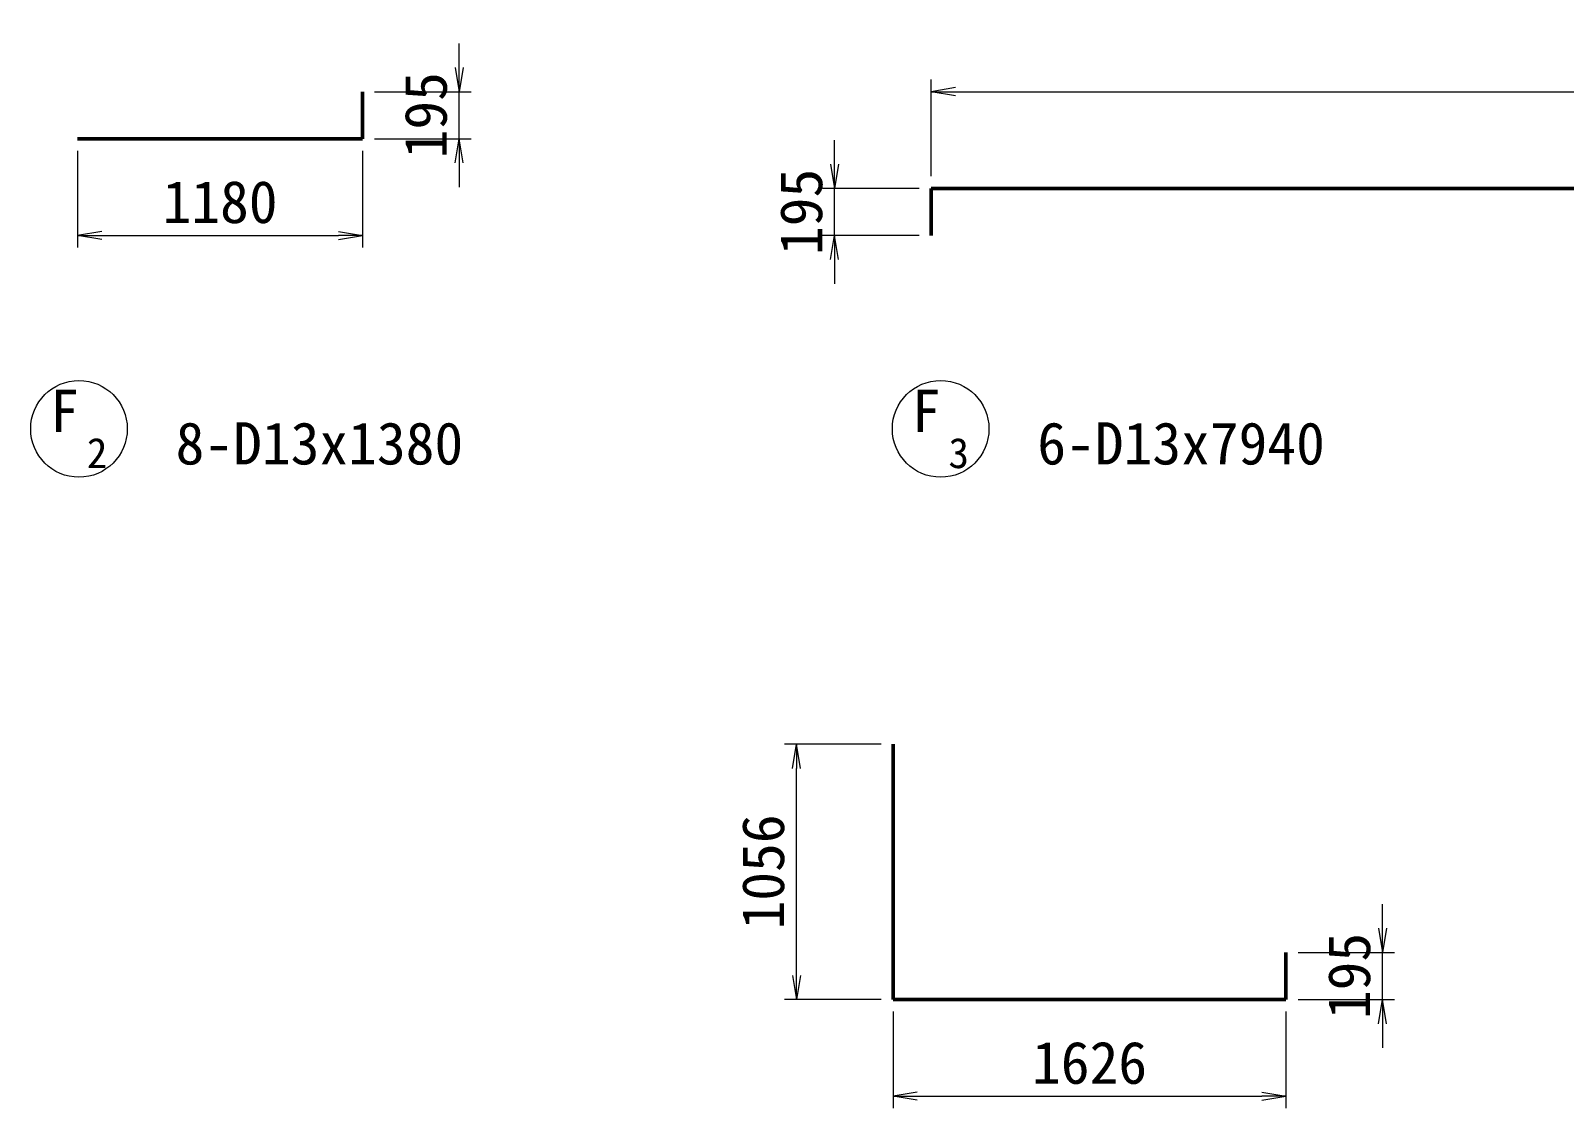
# Model space of a CAD drawing. Header units: millimetres. Extents: x 169470 to 758170, y -17820 to 11880.
# Drawn here: x 443101 to 449449, y -7201 to -2742 of the extents above; entities that cross this region are included whole.
import ezdxf
from ezdxf.enums import TextEntityAlignment as Align

# ---------------------------------------------------------------- set-up
doc = ezdxf.new("R2010")
doc.units = ezdxf.units.MM
doc.header["$LTSCALE"] = 50
doc.header["$PDSIZE"] = 300
doc.layers.get('Defpoints').update_dxf_attribs({"color": 151})
for name, color, linetype, lineweight in [('D-STR-DIM', 7, 'Continuous', 13), ('D-STR-HTXT', 7, 'Continuous', 13), ('D-STR-STR1', 2, 'Continuous', 50), ('D-STR-TXT', 7, 'Continuous', 13)]:
    doc.layers.add(name, color=color, linetype=linetype, lineweight=lineweight)
doc.styles.add('YOKO_GOTHIC', font='MS Gothic.ttf')
doc.dimstyles.new('S50', dxfattribs={"dimscale": 50, "dimtxt": 3.5, "dimasz": 2, "dimexe": 1, "dimexo": 1, "dimgap": 1, "dimtad": 1, "dimdec": 0, "dimzin": 1, "dimdsep": 46, "dimtxsty": 'YOKO_GOTHIC', "dimblk": 'OPEN', "dimcen": 0, "dimclrd": 256, "dimclre": 256, "dimclrt": 256, "dimaunit": 1, "dimadec": 3, "dimazin": 0, "dimtfac": 1, "dimtdec": 0, "dimtix": 1, "dimtmove": 2, "dimatfit": 3, "dimldrblk": 'OPEN', "dimfxl": 1, "dimlwd": -1, "dimlwe": -1, "dimarcsym": 2})

# ---------------------------------------------------------------- blocks, each defined once
blk = doc.blocks.new('_Open')
at = {"color": 0, "linetype": 'ByBlock', "lineweight": -2}
for p, q in [((-1, 0.167), (0, 0)), ((-1, -0.167), (0, 0)), ((0, 0), (-1, 0))]:
    blk.add_line(p, q, dxfattribs=at)
blk = doc.blocks.new('*D3177')
at = {"layer": 'D-STR-DIM', "transparency": 16777216}
for p, q in [((443294.7, -3239.3), (443294.7, -3639.3)), ((444474.7, -3239.3), (444474.7, -3639.3)), ((443394.7, -3589.3), (444374.7, -3589.3))]:
    blk.add_line(p, q, dxfattribs=at)
at = {"layer": 'Defpoints', "color": 0, "transparency": 16777216}
for p in [(443294.7, -3189.3), (444474.7, -3189.3), (444474.7, -3589.3)]:
    blk.add_point(p, dxfattribs=at)
at = {"layer": 'D-STR-DIM', "transparency": 16777216, "xscale": 100, "yscale": 100, "zscale": 100, "rotation": 180}
blk.add_blockref('_Open', (443294.7, -3589.3), dxfattribs=at)
at = {"layer": 'D-STR-DIM', "transparency": 16777216, "xscale": 100, "yscale": 100, "zscale": 100}
blk.add_blockref('_Open', (444474.7, -3589.3), dxfattribs=at)
at = {"layer": 'D-STR-DIM', "transparency": 16777216, "insert": (443884.7, -3451.8), "char_height": 175, "attachment_point": 5, "style": 'YOKO_GOTHIC'}
blk.add_mtext('1180', dxfattribs=at)
blk = doc.blocks.new('*D3181')
at = {"layer": 'D-STR-DIM', "transparency": 16777216}
for p, q in [((446828.7, -3344.3), (446828.7, -2944.3)), ((453514.7, -3344.3), (453514.7, -2944.3)), ((446928.7, -2994.3), (453414.7, -2994.3))]:
    blk.add_line(p, q, dxfattribs=at)
at = {"layer": 'Defpoints', "color": 0, "transparency": 16777216}
for p in [(453514.7, -2994.3), (446828.7, -3394.3), (453514.7, -3394.3)]:
    blk.add_point(p, dxfattribs=at)
at = {"layer": 'D-STR-DIM', "transparency": 16777216, "xscale": 100, "yscale": 100, "zscale": 100, "rotation": 180}
blk.add_blockref('_Open', (446828.7, -2994.3), dxfattribs=at)
at = {"layer": 'D-STR-DIM', "transparency": 16777216, "xscale": 100, "yscale": 100, "zscale": 100}
blk.add_blockref('_Open', (453514.7, -2994.3), dxfattribs=at)
at = {"layer": 'D-STR-DIM', "transparency": 16777216, "insert": (450171.7, -2856.8), "char_height": 175, "attachment_point": 5, "style": 'YOKO_GOTHIC'}
blk.add_mtext('6686', dxfattribs=at)
blk = doc.blocks.new('*D3185')
at = {"layer": 'D-STR-DIM', "transparency": 16777216}
for p, q in [((446671.1, -6800.6), (446671.1, -7200.6)), ((448297.1, -6800.6), (448297.1, -7200.6)), ((446771.1, -7150.6), (448197.1, -7150.6))]:
    blk.add_line(p, q, dxfattribs=at)
at = {"layer": 'Defpoints', "color": 0, "transparency": 16777216}
for p in [(446671.1, -6750.6), (448297.1, -6750.6), (448297.1, -7150.6)]:
    blk.add_point(p, dxfattribs=at)
at = {"layer": 'D-STR-DIM', "transparency": 16777216, "xscale": 100, "yscale": 100, "zscale": 100, "rotation": 180}
blk.add_blockref('_Open', (446671.1, -7150.6), dxfattribs=at)
at = {"layer": 'D-STR-DIM', "transparency": 16777216, "xscale": 100, "yscale": 100, "zscale": 100}
blk.add_blockref('_Open', (448297.1, -7150.6), dxfattribs=at)
at = {"layer": 'D-STR-DIM', "transparency": 16777216, "insert": (447484.1, -7013.1), "char_height": 175, "attachment_point": 5, "style": 'YOKO_GOTHIC'}
blk.add_mtext('1626', dxfattribs=at)
blk = doc.blocks.new('*D3190')
at = {"layer": 'D-STR-DIM', "transparency": 16777216}
for p, q in [((444874.7, -2894.3), (444874.7, -2794.3)), ((444524.7, -2994.3), (444924.7, -2994.3)), ((444874.7, -3189.3), (444874.7, -2994.3)), ((444524.7, -3189.3), (444924.7, -3189.3)), ((444874.7, -3289.3), (444874.7, -3389.3))]:
    blk.add_line(p, q, dxfattribs=at)
at = {"layer": 'Defpoints', "color": 0, "transparency": 16777216}
for p in [(444474.7, -2994.3), (444874.7, -2994.3), (444474.7, -3189.3)]:
    blk.add_point(p, dxfattribs=at)
at = {"layer": 'D-STR-DIM', "transparency": 16777216, "xscale": 100, "yscale": 100, "zscale": 100}
for p, rotation in [((444874.7, -2994.3), 270), ((444874.7, -3189.3), 90)]:
    blk.add_blockref('_Open', p, dxfattribs=dict(at, rotation=rotation))
at = {"layer": 'D-STR-DIM', "transparency": 16777216, "insert": (444737.2, -3091.8), "char_height": 175, "attachment_point": 5, "rotation": 90, "style": 'YOKO_GOTHIC'}
blk.add_mtext('195', dxfattribs=at)
blk = doc.blocks.new('*D3193')
at = {"layer": 'D-STR-DIM', "transparency": 16777216}
for p, q in [((446428.7, -3294.3), (446428.7, -3194.3)), ((446778.7, -3394.3), (446378.7, -3394.3)), ((446428.7, -3589.3), (446428.7, -3394.3)), ((446778.7, -3589.3), (446378.7, -3589.3)), ((446428.7, -3689.3), (446428.7, -3789.3))]:
    blk.add_line(p, q, dxfattribs=at)
at = {"layer": 'Defpoints', "color": 0, "transparency": 16777216}
for p in [(446428.7, -3394.3), (446828.7, -3394.3), (446828.7, -3589.3)]:
    blk.add_point(p, dxfattribs=at)
at = {"layer": 'D-STR-DIM', "transparency": 16777216, "xscale": 100, "yscale": 100, "zscale": 100}
for p, rotation in [((446428.7, -3394.3), 270), ((446428.7, -3589.3), 90)]:
    blk.add_blockref('_Open', p, dxfattribs=dict(at, rotation=rotation))
at = {"layer": 'D-STR-DIM', "transparency": 16777216, "insert": (446291.2, -3491.8), "char_height": 175, "attachment_point": 5, "rotation": 90, "style": 'YOKO_GOTHIC'}
blk.add_mtext('195', dxfattribs=at)
blk = doc.blocks.new('*D3197')
at = {"layer": 'D-STR-DIM', "transparency": 16777216}
for p, q in [((446621.1, -5694.6), (446221.1, -5694.6)), ((446271.1, -6650.6), (446271.1, -5794.6)), ((446621.1, -6750.6), (446221.1, -6750.6))]:
    blk.add_line(p, q, dxfattribs=at)
at = {"layer": 'Defpoints', "color": 0, "transparency": 16777216}
for p in [(446271.1, -5694.6), (446671.1, -5694.6), (446671.1, -6750.6)]:
    blk.add_point(p, dxfattribs=at)
at = {"layer": 'D-STR-DIM', "transparency": 16777216, "xscale": 100, "yscale": 100, "zscale": 100}
for p, rotation in [((446271.1, -5694.6), 90), ((446271.1, -6750.6), 270)]:
    blk.add_blockref('_Open', p, dxfattribs=dict(at, rotation=rotation))
at = {"layer": 'D-STR-DIM', "transparency": 16777216, "insert": (446133.6, -6222.6), "char_height": 175, "attachment_point": 5, "rotation": 90, "style": 'YOKO_GOTHIC'}
blk.add_mtext('1056', dxfattribs=at)
blk = doc.blocks.new('*D3207')
at = {"layer": 'D-STR-DIM', "transparency": 16777216}
for p, q in [((448697.1, -6455.6), (448697.1, -6355.6)), ((448347.1, -6555.6), (448747.1, -6555.6)), ((448697.1, -6750.6), (448697.1, -6555.6)), ((448347.1, -6750.6), (448747.1, -6750.6)), ((448697.1, -6850.6), (448697.1, -6950.6))]:
    blk.add_line(p, q, dxfattribs=at)
at = {"layer": 'Defpoints', "color": 0, "transparency": 16777216}
for p in [(448297.1, -6555.6), (448697.1, -6555.6), (448297.1, -6750.6)]:
    blk.add_point(p, dxfattribs=at)
at = {"layer": 'D-STR-DIM', "transparency": 16777216, "xscale": 100, "yscale": 100, "zscale": 100}
for p, rotation in [((448697.1, -6555.6), 270), ((448697.1, -6750.6), 90)]:
    blk.add_blockref('_Open', p, dxfattribs=dict(at, rotation=rotation))
at = {"layer": 'D-STR-DIM', "transparency": 16777216, "insert": (448559.6, -6653.1), "char_height": 175, "attachment_point": 5, "rotation": 90, "style": 'YOKO_GOTHIC'}
blk.add_mtext('195', dxfattribs=at)

msp = doc.modelspace()

# ---------------------------------------------------------------- linework, layer by layer
at = {"layer": 'D-STR-HTXT'}
for centre in [(443300.69, -4389.3), (446867.72, -4389.3)]:
    msp.add_circle(centre, 200, dxfattribs=at)
at = {"layer": 'D-STR-STR1'}
for p, q in [((444474.65, -3189.3), (444474.65, -2994.3)), ((443294.65, -3189.3), (444474.65, -3189.3)), ((446828.67, -3589.3), (446828.67, -3394.3)), ((446828.67, -3394.3), (453514.67, -3394.3)), ((446671.09, -6750.56), (446671.09, -5694.56)), ((448297.09, -6750.56), (448297.09, -6555.56)), ((446671.09, -6750.56), (448297.09, -6750.56))]:
    msp.add_line(p, q, dxfattribs=at)

# ---------------------------------------------------------------- texts
at = {"layer": 'D-STR-TXT', "style": 'YOKO_GOTHIC'}
for s, height, p in [('F ', 175, (443300.69, -4314.3)), ('F ', 175, (446867.72, -4314.3)), ('2', 125, (443375.69, -4489.3)), ('3', 125, (446942.72, -4489.3))]:
    msp.add_text(s, height=height, dxfattribs=at).set_placement(p, align=Align.MIDDLE_CENTER)
for s, p in [('8-D13x1380', (443700.69, -4589.3)), ('6-D13x7940', (447267.72, -4589.3))]:
    msp.add_text(s, height=175, dxfattribs=at).set_placement(p, align=Align.BOTTOM_LEFT)

# ---------------------------------------------------------------- dimensions: what is measured, and where the dimension line sits
at = {"layer": 'D-STR-DIM'}
for base, p1, p2, picture, middle in [((453514.67, -2994.3), (446828.67, -3394.3), (453514.67, -3394.3), '*D3181', (450171.67, -2856.8)), ((444474.65, -3589.3), (443294.65, -3189.3), (444474.65, -3189.3), '*D3177', (443884.65, -3451.8)), ((448297.09, -7150.56), (446671.09, -6750.56), (448297.09, -6750.56), '*D3185', (447484.09, -7013.06))]:
    dim = msp.add_linear_dim(base=base, p1=p1, p2=p2, dimstyle='S50', dxfattribs=at)
    dim.commit()
    dim.dimension.update_dxf_attribs({"geometry": picture, "text_midpoint": middle})
for base, p1, p2, picture, middle in [((444874.65, -2994.3), (444474.65, -3189.3), (444474.65, -2994.3), '*D3190', (444737.15, -3091.8)), ((446428.67, -3394.3), (446828.67, -3589.3), (446828.67, -3394.3), '*D3193', (446291.17, -3491.8)), ((446271.09, -5694.56), (446671.09, -6750.56), (446671.09, -5694.56), '*D3197', (446133.59, -6222.56)), ((448697.09, -6555.56), (448297.09, -6750.56), (448297.09, -6555.56), '*D3207', (448559.59, -6653.06))]:
    dim = msp.add_linear_dim(base=base, p1=p1, p2=p2, angle=90, dimstyle='S50', dxfattribs=at)
    dim.commit()
    dim.dimension.update_dxf_attribs({"geometry": picture, "text_midpoint": middle})

doc.saveas('drawing.dxf')
